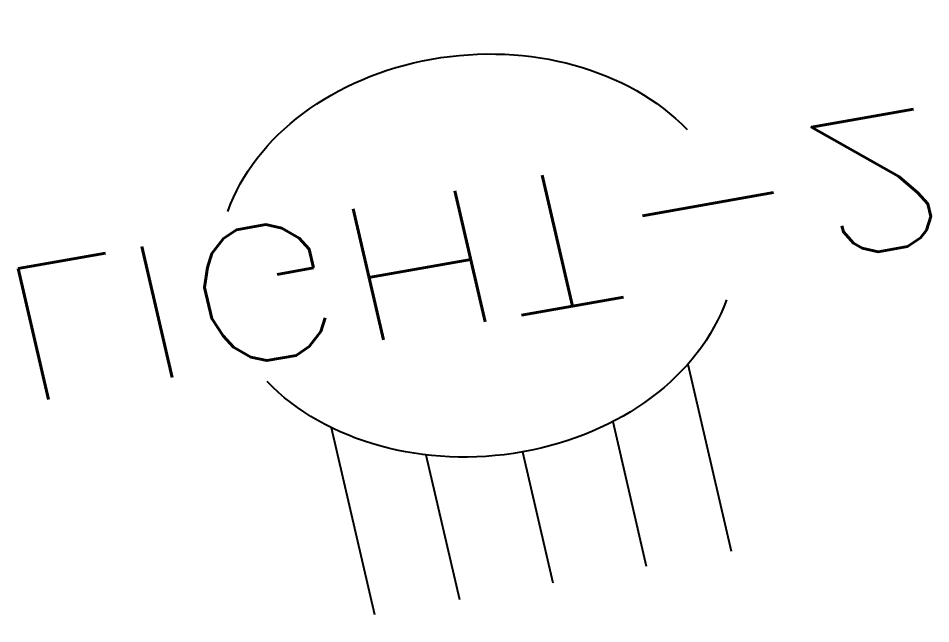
# Model space of a CAD drawing. Header units: inches. Extents: x -9200 to 7100, y -431 to 7100.
# Drawn here: x -3400.531 to -3399.475, y 7099.573 to 7100.274 of the extents above; entities that cross this region are included whole.
import ezdxf
from ezdxf.enums import TextEntityAlignment as Align

# ---------------------------------------------------------------- set-up
doc = ezdxf.new("R2010")
doc.units = ezdxf.units.IN
doc.header["$MEASUREMENT"] = 0
doc.layers.get('0').update_dxf_attribs({"true_color": 0x876e08})
doc.layers.add('ASHADE', color=7, linetype='Continuous')
doc.styles.add('ASHADE', font='simplex', dxfattribs={"height": 0.2})

# ---------------------------------------------------------------- blocks, each defined once
blk = doc.blocks.new('direct')
at = {"layer": 'ASHADE', "color": 7, "linetype": 'Continuous'}
for p, q in [((-0.21, 0.2142428528562855), (-0.21, 0.5)), ((-0.11, 0.2791057147390572), (-0.11, 0.5)), ((0, 0.3), (0, 0.5)), ((0.11, 0.2791057147390572), (0.11, 0.5)), ((0.21, 0.2142428528562855), (0.21, 0.5))]:
    blk.add_line(p, q, dxfattribs=at)
for start, end in [(25.67928861945685, 154.3207113805431), (205.6792886194569, 334.3207113805431)]:
    blk.add_arc((0, 0), 0.3, start, end, dxfattribs=at)
at = {"layer": 'ASHADE', "color": 7, "linetype": 'Continuous', "flags": 1}
for tag, p in [('GNAME', (0, 0.28)), ('LAX', (0, 0.265)), ('LAY', (0, 0.25)), ('LAZ', (0, 0.235)), ('INTENSITY', (0, 0.22)), ('COLOR', (0, 0.2050000000000001)), ('CONEA', (0, 0.19)), ('CONED', (0, 0.175)), ('BEAMD', (0, 0.16))]:
    blk.add_attdef(tag, p, '', height=0.01, dxfattribs=at)
at = {"layer": 'ASHADE', "color": 1, "linetype": 'Continuous', "style": 'ASHADE'}
blk.add_attdef('SNAME', text='', height=0.2, dxfattribs=at).set_placement((0, -0.1), align=Align.CENTER)

msp = doc.modelspace()

# ---------------------------------------------------------------- block references
at = {"extrusion": (-0.06263843641829339, 0.6285552695560549, -0.7752384790478261)}
ref = msp.add_blockref('direct', (2679.181884765625, 9591.6181640625, -53.24177169799805), dxfattribs=dict(at, rotation=174.3089957698533))
ref.add_attrib('SNAME', 'LIGHT-2', dxfattribs={"layer": 'ASHADE', "color": 1, "linetype": 'Continuous', "extrusion": (-0.06263843641829339, 0.6285552695560549, -0.7752384790478261), "height": 0.2, "rotation": 174.3089957698533, "style": 'ASHADE'}).set_placement((2679.181531997002, 9591.61882311972, -53.24162452155178), align=Align.MIDDLE_CENTER)

doc.saveas('drawing.dxf')
